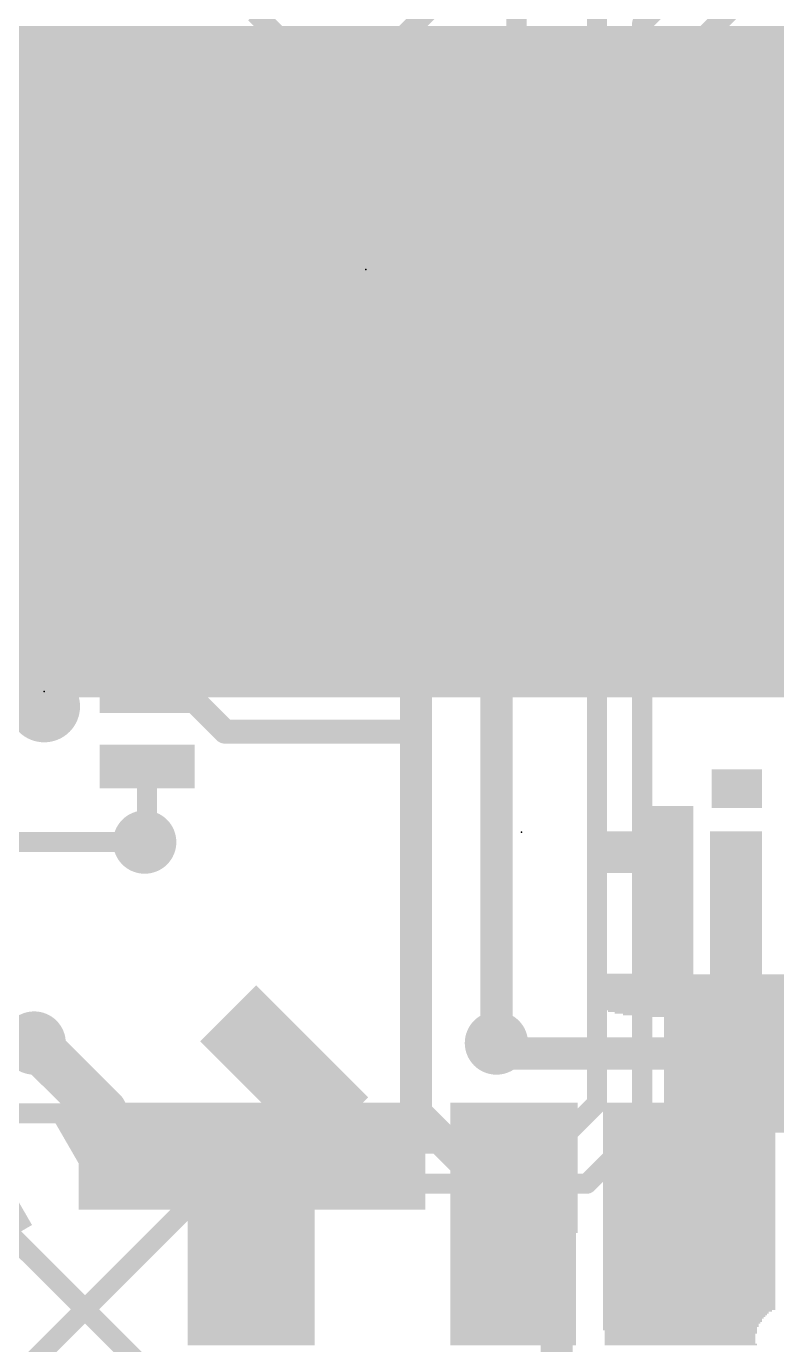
# Model space of a CAD drawing. Extents: x -25.4 to 25.4, y -25.4 to 25.5.
# Drawn here: x -14.2 to -4.71, y -12.58 to 4.09 of the extents above; entities that cross this region are included whole.
import ezdxf

# ---------------------------------------------------------------- set-up
doc = ezdxf.new("R2010")
doc.units = 0
for name, color, linetype in [('1', 12, 'CONTINUOUS'), ('16', 132, 'CONTINUOUS'), ('18', 110, 'CONTINUOUS'), ('20', 53, 'CONTINUOUS'), ('204', 40, 'CONTINUOUS'), ('23', 53, 'CONTINUOUS')]:
    doc.layers.add(name, color=color, linetype=linetype)

# ---------------------------------------------------------------- blocks, each defined once
blk = doc.blocks.new('RECT')
blk.add_solid([(-0.5, -0.5), (0.5, -0.5), (-0.5, 0.5), (0.5, 0.5)])
blk = doc.blocks.new('ROUNDV')
at = {"const_width": 0.5}
blk.add_lwpolyline([(0, -0.25, 1), (0, 0.25, 1), (0, -0.25)], format="xyb", dxfattribs=at)

msp = doc.modelspace()

# ---------------------------------------------------------------- linework, layer by layer
at = {"layer": '1'}
for points, const_width in [([(0, 20.32, 0.4142), (-20.32, 0)], 0.254), ([(-10.9855, 4.0005, 1), (-10.9855, 3.8735)], 0.127), ([(-11.0304, 3.8921, 1), (-10.9406, 3.9819)], 0.127), ([(-5.6964, 3.9819, 1), (-5.6066, 3.8921)], 0.127), ([(-5.6515, 3.8735, 1), (-5.6515, 4.0005)], 0.127), ([(-13.006, 3.0795, 1), (-13.006, 2.9525)], 0.127), ([(-10.7315, 3.0795, 1), (-10.7315, 2.9525)], 0.127), ([(-10.7315, 2.9525, 1), (-10.7315, 3.0795)], 0.127), ([(-6.806, 2.9525, 1), (-6.806, 3.0795)], 0.127), ([(-4.4704, 2.159, 1), (-4.6736, 2.159)], 0.2032), ([(-4.5002, 2.0872, 1), (-4.6438, 2.2308)], 0.2032), ([(-4.6736, 1.75, 1), (-4.4704, 1.75)], 0.2032), ([(-7.5565, 1.2446, 1), (-7.5565, 1.0414)], 0.2032), ([(-7.4847, 1.0712, 1), (-7.6283, 1.2148)], 0.2032), ([(-5.588, 1.0414, 1), (-5.588, 1.2446)], 0.2032), ([(-5.6598, 1.2148, 1), (-5.5162, 1.0712)], 0.2032), ([(-12.8651, 0.635, 1), (-13.1699, 0.635)], 0.3048), ([(-20.32, 0, 0.4142), (0, -20.32)], 0.254), ([(-9.1694, -0.5715, 1), (-9.3726, -0.5715)], 0.2032), ([(-9.3428, -0.4997, 1), (-9.1992, -0.6433)], 0.2032), ([(-12.9097, -0.8647, 1), (-13.1253, -1.0803)], 0.3048), ([(-13.1699, -0.9725, 1), (-12.8651, -0.9725)], 0.3048), ([(-13.1138, -1.0918, 1), (-12.8982, -0.8762)], 0.3048), ([(-12.5984, -2.286, 1), (-12.8016, -2.286)], 0.2032), ([(-7.6752, -2.2142, 1), (-7.8188, -2.3578)], 0.2032), ([(-13.97, -3.2766, 1), (-13.97, -3.0734)], 0.2032), ([(-12.7, -3.2664, 1), (-12.7, -3.4696)], 0.2032), ([(-12.67, -3.4696, 1), (-12.67, -3.2664)], 0.2032), ([(-6.737, -3.1944, 1), (-6.737, -3.3976)], 0.2032), ([(-6.8088, -3.3678, 1), (-6.6652, -3.2242)], 0.2032), ([(-5.1375, -3.3976, 1), (-5.1375, -3.1944)], 0.2032), ([(-12.8016, -3.368, 1), (-12.5984, -3.368)], 0.2032), ([(-14.0887, -4.2462, 1), (-14.2323, -4.3898)], 0.2032), ([(-14.1605, -4.4196, 1), (-14.1605, -4.2164)], 0.2032), ([(-12.67, -4.2418, 1), (-12.67, -4.3942)], 0.1524), ([(-12.1381, -4.2641, 1), (-12.2459, -4.3719)], 0.1524), ([(-12.192, -4.3942, 1), (-12.192, -4.2418)], 0.1524), ([(-14.0418, -4.5803, 1), (-13.8982, -4.4367)], 0.2032), ([(-9.1694, -4.826, 1), (-9.3726, -4.826)], 0.2032), ([(-11.684, -4.7498, 1), (-11.684, -4.9022)], 0.1524), ([(-11.7379, -4.8799, 1), (-11.6301, -4.7721)], 0.1524), ([(-9.3726, -4.826, 1), (-9.1694, -4.826)], 0.2032), ([(-9.271, -4.9022, 1), (-9.271, -4.7498)], 0.1524), ([(-12.6065, -5.268, 1), (-12.7335, -5.268)], 0.127), ([(-12.7449, -6.1781, 1), (-12.6551, -6.2679)], 0.127), ([(-12.7335, -6.193, 1), (-12.6065, -6.193)], 0.127), ([(-12.6251, -6.2379, 1), (-12.7149, -6.1481)], 0.127), ([(-13.9892, -8.6552, 1), (-14.2048, -8.8708)], 0.3048), ([(-8.1832, -8.6912, 1), (-8.3268, -8.8348)], 0.2032), ([(-8.122, -8.7944, 1), (-8.122, -8.9976)], 0.2032), ([(-8.1938, -8.9678, 1), (-8.0502, -8.8242)], 0.2032), ([(-5.1375, -8.9976, 1), (-5.1375, -8.7944)], 0.2032), ([(-13.0738, -9.6338, 1), (-13.3786, -9.6338)], 0.3048), ([(-13.334, -9.7415, 1), (-13.1185, -9.526)], 0.3048), ([(-9.1992, -9.5802, 1), (-9.3428, -9.7238)], 0.2032), ([(-9.3726, -9.652, 1), (-9.1694, -9.652)], 0.2032), ([(-13.3786, -9.968, 1), (-13.0738, -9.968)], 0.3048), ([(-7.3914, -11.43, 1), (-7.5946, -11.43)], 0.2032), ([(-7.5648, -11.5018, 1), (-7.4212, -11.3582)], 0.2032)]:
    msp.add_lwpolyline(points, format="xyb", dxfattribs=dict(at, const_width=const_width))
for points, const_width in [([(-5.6515, 3.937), (-5.0165, 4.572)], 0.254), ([(-10.9855, 3.937), (-11.303, 4.2545)], 0.254), ([(-10.9855, 3.937), (-5.6515, 3.937)], 0.254), ([(-13.006, 3.016), (-10.7315, 3.016)], 0.254), ([(-10.7315, 3.016), (-6.806, 3.016)], 0.254), ([(-4.572, 2.159), (-5.588, 1.143)], 0.4064), ([(-4.572, 1.75), (-4.572, 2.159)], 0.4064), ([(-7.5565, 1.143), (-9.271, -0.5715)], 0.4064), ([(-5.588, 1.143), (-7.5565, 1.143)], 0.4064), ([(-13.0175, -0.9725), (-13.0175, 0.635)], 0.6096), ([(-9.271, -0.5715), (-9.271, -4.826)], 0.4064), ([(-13.006, -0.984), (-13.0175, -0.9725)], 0.6096), ([(-12.7, -3.368), (-12.7, -2.286)], 0.4064), ([(-7.747, -2.286), (-6.737, -3.296)], 0.4064), ([(-15.082, -3.175), (-13.97, -3.175)], 0.4064), ([(-12.67, -3.368), (-12.7, -3.368)], 0.4064), ([(-6.737, -3.296), (-5.1375, -3.296)], 0.4064), ([(-15.27, -4.318), (-14.1605, -4.318)], 0.4064), ([(-14.1605, -4.318), (-13.97, -4.5085)], 0.4064), ([(-12.67, -4.318), (-12.192, -4.318)], 0.3048), ([(-12.192, -4.318), (-11.684, -4.826)], 0.3048), ([(-9.271, -4.826), (-9.271, -9.652)], 0.4064), ([(-11.684, -4.826), (-9.271, -4.826)], 0.3048), ([(-12.67, -5.268), (-12.67, -6.193)], 0.254), ([(-12.67, -6.193), (-12.7, -6.223)], 0.254), ([(-13.2262, -9.6338), (-14.097, -8.763)], 0.6096), ([(-8.255, -8.763), (-8.122, -8.896)], 0.4064), ([(-8.122, -8.896), (-5.1375, -8.896)], 0.4064), ([(-13.2262, -9.968), (-13.2262, -9.6338)], 0.6096), ([(-9.271, -9.652), (-7.493, -11.43)], 0.4064), ([(-14.7418, -10.843), (-12.8213, -12.7635)], 0.254), ([(-7.493, -11.43), (-7.493, -15.494)], 0.4064)]:
    msp.add_lwpolyline(points, dxfattribs=dict(at, const_width=const_width))
at = {"layer": '16'}
for points, const_width in [([(0, 20.32, 0.4142), (-20.32, 0)], 0.254), ([(-6.35, 4.1275, 1), (-6.477, 4.1275)], 0.127), ([(-6.4584, 4.1724, 1), (-6.3686, 4.0826)], 0.127), ([(-10.7315, 3.0795, 1), (-10.7315, 2.9525)], 0.127), ([(-10.4274, 3.0609, 1), (-10.3376, 2.9711)], 0.127), ([(-10.3825, 2.9525, 1), (-10.3825, 3.0795)], 0.127), ([(-8.0645, 2.032, 1), (-7.9375, 2.032)], 0.127), ([(-7.9561, 1.9871, 1), (-8.0459, 2.0769)], 0.127), ([(-13.0175, 0.4826, 1), (-13.0175, 0.7874)], 0.3048), ([(-20.32, 0, 0.4142), (0, -20.32)], 0.254), ([(-10.9669, -0.8441, 1), (-10.8771, -0.9339)], 0.127), ([(-10.922, -0.9525, 1), (-10.922, -0.8255)], 0.127), ([(-12.7, -2.1844, 1), (-12.7, -2.3876)], 0.2032), ([(-7.747, -2.3876, 1), (-7.747, -2.1844)], 0.2032), ([(-13.97, -3.0734, 1), (-13.97, -3.2766)], 0.2032), ([(-8.8182, -3.1032, 1), (-8.9618, -3.2468)], 0.2032), ([(-8.89, -3.2766, 1), (-8.89, -3.0734)], 0.2032), ([(-8.1534, -3.81, 1), (-8.3566, -3.81)], 0.2032), ([(-8.3268, -3.8818, 1), (-8.1832, -3.7382)], 0.2032), ([(-12.7, -6.2865, 1), (-12.7, -6.1595)], 0.127), ([(-8.3566, -8.763, 1), (-8.1534, -8.763)], 0.2032), ([(-7.0485, -9.525, 1), (-6.9215, -9.525)], 0.127), ([(-6.9401, -9.5699, 1), (-7.0299, -9.4801)], 0.127), ([(-11.5121, -9.6071, 1), (-11.6019, -9.6969)], 0.127), ([(-11.557, -9.7155, 1), (-11.557, -9.5885)], 0.127), ([(-6.477, -9.8425, 1), (-6.35, -9.8425)], 0.127), ([(-6.3686, -9.8874, 1), (-6.4584, -9.7976)], 0.127), ([(-11.176, -9.9695, 1), (-11.176, -10.0965)], 0.127), ([(-11.2209, -10.0779, 1), (-11.1311, -9.9881)], 0.127), ([(-7.5379, -9.9881, 1), (-7.4481, -10.0779)], 0.127), ([(-7.493, -10.0965, 1), (-7.493, -9.9695)], 0.127), ([(-11.8655, -10.4775, 1), (-11.8655, -10.6045)], 0.127), ([(-11.8206, -10.5859, 1), (-11.9104, -10.4961)], 0.127), ([(-7.1569, -10.4961, 1), (-7.0671, -10.5859)], 0.127), ([(-7.112, -10.6045, 1), (-7.112, -10.4775)], 0.127)]:
    msp.add_lwpolyline(points, format="xyb", dxfattribs=dict(at, const_width=const_width))
for points, const_width in [([(-7.366, 6.0325), (-10.3825, 3.016)], 0.254), ([(-6.4135, 4.1275), (-5.207, 5.334)], 0.254), ([(-8.001, 2.032), (-8.001, 4.699)], 0.254), ([(-6.985, -9.525), (-6.985, 4.2545)], 0.254), ([(-6.4135, -9.8425), (-6.4135, 4.1275)], 0.254), ([(-10.3825, 3.016), (-10.7315, 3.016)], 0.254), ([(-10.922, -0.889), (-8.001, 2.032)], 0.254), ([(-13.0175, 0.635), (-17.5895, 0.635)], 0.6096), ([(-14.732, -0.889), (-10.922, -0.889)], 0.254), ([(-12.7, -2.286), (-7.747, -2.286)], 0.4064), ([(-13.97, -3.175), (-8.89, -3.175)], 0.4064), ([(-8.89, -3.175), (-8.255, -3.81)], 0.4064), ([(-8.255, -3.81), (-8.255, -8.763)], 0.4064), ([(-12.7, -6.223), (-14.351, -6.223)], 0.254), ([(-6.985, -9.525), (-7.493, -10.033)], 0.254), ([(-11.557, -9.652), (-15.113, -9.652)], 0.254), ([(-11.176, -10.033), (-11.557, -9.652)], 0.254), ([(-6.4135, -9.8425), (-7.112, -10.541)], 0.254), ([(-7.493, -10.033), (-11.176, -10.033)], 0.254), ([(-11.8655, -10.541), (-16.51, -15.1855)], 0.254), ([(-7.112, -10.541), (-11.8655, -10.541)], 0.254)]:
    msp.add_lwpolyline(points, dxfattribs=dict(at, const_width=const_width))
at = {"layer": '20', "const_width": 0.0254}
msp.add_lwpolyline([(-3.4925, 25.146, 14.4823), (3.4925, 25.146)], format="xyb", dxfattribs=at)
at = {"layer": '23'}
for p in [(-9.906, 1.016), (-13.97, -4.318), (-7.9375, -6.096)]:
    msp.add_point(p, dxfattribs=at)

# ---------------------------------------------------------------- block references
at = {"layer": '1'}
for p, xscale, yscale, rotation in [((-13.006, 3.016), 2, 1.2, 180), ((-6.806, 3.016), 2, 1.2, 180), ((-4.572, 1.75), 1.5, 1.5, 180), ((-13.006, -0.984), 2, 1.2, 180), ((-6.806, -0.984), 2, 1.2, 180), ((-4.572, -1.242), 1.5, 1.5, 180), ((-12.67, -3.368), 0.55, 1.2, 270), ((-12.67, -4.318), 0.55, 1.2, 270), ((-12.67, -5.268), 0.55, 1.2, 270)]:
    msp.add_blockref('RECT', p, dxfattribs=dict(at, xscale=xscale, yscale=yscale, rotation=rotation))
at = {"layer": '1', "xscale": 2, "yscale": 2}
for p in [(-10.7375, -3.296), (-5.1375, -3.296), (-5.1375, -8.896)]:
    msp.add_blockref('RECT', p, dxfattribs=at)
at = {"layer": '1'}
for p, xscale, rotation in [((-10.9375, -9.096), 2, 135), ((-13.2262, -9.968), 0.85, 30), ((-14.7418, -10.843), 0.85, 30)]:
    msp.add_blockref('RECT', p, dxfattribs=dict(at, xscale=xscale, rotation=rotation))
at = {"layer": '18'}
for p, xscale, yscale in [((-10.7315, 3.016), 0.8001, 0.8001), ((-10.7315, 3.016), 0.8001, 0.8001), ((-13.0175, 0.635), 0.8001, 0.8001), ((-13.0175, 0.635), 0.8001, 0.8001), ((-12.7, -2.286), 0.8001, 0.8001), ((-12.7, -2.286), 0.8001, 0.8001), ((-7.747, -2.286), 0.8001, 0.8001), ((-7.747, -2.286), 0.8001, 0.8001), ((-13.97, -3.175), 0.8001, 0.8001), ((-13.97, -3.175), 0.8001, 0.8001), ((-13.97, -4.5085), 0.9064, 0.9064), ((-13.97, -4.5085), 0.9064, 0.9064), ((-12.7, -6.223), 0.8001, 0.8001), ((-12.7, -6.223), 0.8001, 0.8001), ((-14.097, -8.763), 0.8001, 0.8001), ((-14.097, -8.763), 0.8001, 0.8001), ((-8.255, -8.763), 0.8001, 0.8001), ((-8.255, -8.763), 0.8001, 0.8001)]:
    msp.add_blockref('ROUNDV', p, dxfattribs=dict(at, xscale=xscale, yscale=yscale))
at = {"layer": '204', "yscale": 0.0212, "rotation": 180}
for p, xscale in [((0.001, 4.084), 50.8191), ((0.001, 4.0628), 50.8191), ((0.001, 4.0417), 50.8191), ((0.001, 4.0205), 50.8191), ((0.001, 3.9993), 50.8191), ((0.001, 3.9782), 50.8191), ((0.001, 3.957), 50.8191), ((0.001, 3.9358), 50.8191), ((0.001, 3.9147), 50.8191), ((0.001, 3.8935), 50.8191), ((0.001, 3.8723), 50.8191), ((0.001, 3.8512), 50.8191), ((0.001, 3.83), 50.8191), ((0.001, 3.8088), 50.8191), ((0.001, 3.7877), 50.8191), ((0.001, 3.7665), 50.8191), ((0.001, 3.7453), 50.8191), ((0.001, 3.7242), 50.8191), ((0.001, 3.703), 50.8191), ((0.001, 3.6818), 50.8191), ((0.001, 3.6607), 50.8191), ((0.001, 3.6395), 50.8191), ((0.001, 3.6183), 50.8191), ((0.001, 3.5972), 50.8191), ((0.001, 3.576), 50.8191), ((0.001, 3.5548), 50.8191), ((0.001, 3.5337), 50.8191), ((0.001, 3.5125), 50.8191), ((0.001, 3.4913), 50.8191), ((0.001, 3.4702), 50.8191), ((0.001, 3.449), 50.8191), ((0.001, 3.4278), 50.8191), ((0.001, 3.4067), 50.8191), ((0.001, 3.3855), 50.8191), ((0.001, 3.3643), 50.8191), ((0.001, 3.3432), 50.8191), ((0.001, 3.322), 50.8191), ((0.001, 3.3009), 50.8191), ((0.001, 3.2797), 50.8191), ((0.001, 3.2585), 50.8191), ((0.001, 3.2374), 50.8191), ((0.001, 3.2162), 50.8191), ((0.001, 3.195), 50.8191), ((0.001, 3.1739), 50.8191), ((0.001, 3.1527), 50.8191), ((0.001, 3.1315), 50.8191), ((0.001, 3.1104), 50.8191), ((0.001, 3.0892), 50.8191), ((0.001, 3.068), 50.8191), ((0.001, 3.0469), 50.8191), ((0.001, 3.0257), 50.8191), ((0.001, 3.0045), 50.8191), ((0.001, 2.9834), 50.8191), ((0.001, 2.9622), 50.8191), ((0.001, 2.941), 50.8191), ((0.001, 2.9199), 50.8191), ((0.001, 2.8987), 50.8191), ((0.001, 2.8775), 50.8191), ((0.001, 2.8564), 50.8191), ((0.001, 2.8352), 50.8191), ((0.001, 2.814), 50.8191), ((0.001, 2.7929), 50.8191), ((0.001, 2.7717), 50.8191), ((0.001, 2.7505), 50.8191), ((0.001, 2.7294), 50.8191), ((0.001, 2.7082), 50.8191), ((0.001, 2.687), 50.8191), ((0.001, 2.6659), 50.8191), ((0.001, 2.6447), 50.8191), ((0.001, 2.6235), 50.8191), ((0.001, 2.6024), 50.8191), ((0.001, 2.5812), 50.8191), ((0.001, 2.56), 50.8191), ((0.001, 2.5389), 50.8191), ((0.001, 2.5177), 50.8191), ((0.001, 2.4966), 50.8191), ((0.001, 2.4754), 50.8191), ((0.001, 2.4542), 50.8191), ((0.001, 2.4331), 50.8191), ((0.001, 2.4119), 50.8191), ((0.001, 2.3907), 50.8191), ((0.001, 2.3696), 50.8191), ((0.001, 2.3484), 50.8191), ((0.001, 2.3272), 50.8191), ((0.001, 2.3061), 50.8191), ((0.001, 2.2849), 50.8191), ((0.001, 2.2637), 50.8191), ((0.001, 2.2426), 50.8191), ((0.001, 2.2214), 50.8191), ((0.001, 2.2002), 50.8191), ((0.001, 2.1791), 50.8191), ((0.001, 2.1579), 50.8191), ((0.001, 2.1367), 50.8191), ((0.001, 2.1156), 50.8191), ((0.001, 2.0944), 50.8191), ((0.001, 2.0732), 50.8191), ((0.001, 2.0521), 50.8191), ((0.001, 2.0309), 50.8191), ((0.001, 2.0097), 50.8191), ((0.001, 1.9886), 50.8191), ((0.001, 1.9674), 50.8191), ((0.001, 1.9462), 50.8191), ((0.001, 1.9251), 50.8191), ((0.001, 1.9039), 50.8191), ((0.001, 1.8827), 50.8191), ((0.001, 1.8616), 50.8191), ((0.001, 1.8404), 50.8191), ((0.001, 1.8192), 50.8191), ((0.001, 1.7981), 50.8191), ((0.001, 1.7769), 50.8191), ((0.001, 1.7557), 50.8191), ((0.001, 1.7346), 50.8191), ((0.001, 1.7134), 50.8191), ((0.001, 1.6922), 50.8191), ((0.001, 1.6711), 50.8191), ((0.001, 1.6499), 50.8191), ((0.001, 1.6288), 50.8191), ((0.001, 1.6076), 50.8191), ((0.001, 1.5864), 50.8191), ((0.001, 1.5653), 50.8191), ((0.001, 1.5441), 50.8191), ((0.001, 1.5229), 50.8191), ((0.001, 1.5018), 50.8191), ((0.001, 1.4806), 50.8191), ((0.001, 1.4594), 50.8191), ((0.001, 1.4383), 50.8191), ((0.001, 1.4171), 50.8191), ((0.001, 1.3959), 50.8191), ((0.001, 1.3748), 50.8191), ((0.001, 1.3536), 50.8191), ((0.001, 1.3324), 50.8191), ((0.001, 1.3113), 50.8191), ((0.001, 1.2901), 50.8191), ((0.001, 1.2689), 50.8191), ((0.001, 1.2478), 50.8191), ((0.001, 1.2266), 50.8191), ((0.001, 1.2054), 50.8191), ((0.001, 1.1843), 50.8191), ((0.001, 1.1631), 50.8191), ((0.001, 1.1419), 50.8191), ((0.001, 1.1208), 50.8191), ((0.001, 1.0996), 50.8191), ((0.001, 1.0784), 50.8191), ((0.001, 1.0573), 50.8191), ((0.001, 1.0361), 50.8191), ((0.001, 1.0149), 50.8191), ((0.001, 0.9938), 50.8191), ((0.001, 0.9726), 50.8191), ((0.001, 0.9514), 50.8191), ((0.001, 0.9303), 50.8191), ((0.001, 0.9091), 50.8191), ((0.001, 0.8879), 50.8191), ((0.001, 0.8668), 50.8191), ((0.001, 0.8456), 50.8191), ((0.001, 0.8245), 50.8191), ((0.001, 0.8033), 50.8191), ((0.001, 0.7821), 50.8191), ((0.001, 0.761), 50.8191), ((0.001, 0.7398), 50.8191), ((0.001, 0.7186), 50.8191), ((0.001, 0.6975), 50.8191), ((0.001, 0.6763), 50.8191), ((0.001, 0.6551), 50.8191), ((0.001, 0.634), 50.8191), ((0.001, 0.6128), 50.8191), ((0.001, 0.5916), 50.8191), ((0.001, 0.5705), 50.8191), ((0.001, 0.5493), 50.8191), ((0.001, 0.5281), 50.8191), ((0.001, 0.507), 50.8191), ((0.001, 0.4858), 50.8191), ((0.001, 0.4646), 50.8191), ((0.001, 0.4435), 50.8191), ((0.001, 0.4223), 50.8191), ((0.001, 0.4011), 50.8191), ((0.001, 0.38), 50.8191), ((0.001, 0.3588), 50.8191), ((0.001, 0.3376), 50.8191), ((0.001, 0.3165), 50.8191), ((0.001, 0.2953), 50.8191), ((0.001, 0.2741), 50.8191), ((0.001, 0.253), 50.8191), ((0.001, 0.2318), 50.8191), ((0.001, 0.2106), 50.8191), ((0.001, 0.1895), 50.8191), ((0.001, 0.1683), 50.8191), ((0.001, 0.1471), 50.8191), ((0.001, 0.126), 50.8191), ((0.001, 0.1048), 50.8191), ((0.001, 0.0836), 50.8191), ((0.001, 0.0625), 50.8191), ((0.001, 0.0413), 50.8191), ((0.001, 0.0201), 50.8191), ((0.001, -0.001), 50.8191), ((0.001, -0.0222), 50.8191), ((0.001, -0.0433), 50.8191), ((0.001, -0.0645), 50.8191), ((0.001, -0.0857), 50.8191), ((0.001, -0.1068), 50.8191), ((0.001, -0.128), 50.8191), ((0.001, -0.1492), 50.8191), ((0.001, -0.1703), 50.8191), ((0.001, -0.1915), 50.8191), ((0.001, -0.2127), 50.8191), ((0.001, -0.2338), 50.8191), ((0.001, -0.255), 50.8191), ((0.001, -0.2762), 50.8191), ((0.001, -0.2973), 50.8191), ((0.001, -0.3185), 50.8191), ((0.001, -0.3397), 50.8191), ((0.001, -0.3608), 50.8191), ((0.001, -0.382), 50.8191), ((0.001, -0.4032), 50.8191), ((0.001, -0.4243), 50.8191), ((0.001, -0.4455), 50.8191), ((0.001, -0.4667), 50.8191), ((0.001, -0.4878), 50.8191), ((0.001, -0.509), 50.8191), ((0.001, -0.5302), 50.8191), ((0.001, -0.5513), 50.8191), ((0.001, -0.5725), 50.8191), ((0.001, -0.5937), 50.8191), ((0.001, -0.6148), 50.8191), ((0.001, -0.636), 50.8191), ((0.001, -0.6572), 50.8191), ((0.001, -0.6783), 50.8191), ((0.001, -0.6995), 50.8191), ((0.001, -0.7207), 50.8191), ((0.001, -0.7418), 50.8191), ((0.001, -0.763), 50.8191), ((0.001, -0.7842), 50.8191), ((0.001, -0.8053), 50.8191), ((0.001, -0.8265), 50.8191), ((0.001, -0.8476), 50.8191), ((0.001, -0.8688), 50.8191), ((0.001, -0.89), 50.8191), ((0.001, -0.9111), 50.8191), ((0.001, -0.9323), 50.8191), ((0.001, -0.9535), 50.8191), ((0.001, -0.9746), 50.8191), ((0.001, -0.9958), 50.8191), ((0.001, -1.017), 50.8191), ((0.001, -1.0381), 50.8191), ((0.001, -1.0593), 50.8191), ((0.001, -1.0805), 50.8191), ((0.001, -1.1016), 50.8191), ((0.001, -1.1228), 50.8191), ((0.001, -1.144), 50.8191), ((0.001, -1.1651), 50.8191), ((0.001, -1.1863), 50.8191), ((0.001, -1.2075), 50.8191), ((0.001, -1.2286), 50.8191), ((0.001, -1.2498), 50.8191), ((0.001, -1.271), 50.8191), ((0.001, -1.2921), 50.8191), ((0.001, -1.3133), 50.8191), ((0.001, -1.3345), 50.8191), ((0.001, -1.3556), 50.8191), ((0.001, -1.3768), 50.8191), ((0.001, -1.398), 50.8191), ((0.001, -1.4191), 50.8191), ((0.001, -1.4403), 50.8191), ((0.001, -1.4615), 50.8191), ((0.001, -1.4826), 50.8191), ((0.001, -1.5038), 50.8191), ((0.001, -1.525), 50.8191), ((0.001, -1.5461), 50.8191), ((0.001, -1.5673), 50.8191), ((0.001, -1.5885), 50.8191), ((0.001, -1.6096), 50.8191), ((0.001, -1.6308), 50.8191), ((0.001, -1.652), 50.8191), ((0.001, -1.6731), 50.8191), ((0.001, -1.6943), 50.8191), ((0.001, -1.7154), 50.8191), ((0.001, -1.7366), 50.8191), ((0.001, -1.7578), 50.8191), ((0.001, -1.7789), 50.8191), ((0.001, -1.8001), 50.8191), ((0.001, -1.8213), 50.8191), ((0.001, -1.8424), 50.8191), ((0.001, -1.8636), 50.8191), ((0.001, -1.8848), 50.8191), ((0.001, -1.9059), 50.8191), ((0.001, -1.9271), 50.8191), ((0.001, -1.9483), 50.8191), ((0.001, -1.9694), 50.8191), ((0.001, -1.9906), 50.8191), ((0.001, -2.0118), 50.8191), ((0.001, -2.0329), 50.8191), ((0.001, -2.0541), 50.8191), ((0.001, -2.0753), 50.8191), ((0.001, -2.0964), 50.8191), ((0.001, -2.1176), 50.8191), ((0.001, -2.1388), 50.8191), ((0.001, -2.1599), 50.8191), ((0.001, -2.1811), 50.8191), ((0.001, -2.2023), 50.8191), ((0.001, -2.2234), 50.8191), ((0.001, -2.2446), 50.8191), ((0.001, -2.2658), 50.8191), ((0.001, -2.2869), 50.8191), ((0.001, -2.3081), 50.8191), ((0.001, -2.3293), 50.8191), ((0.001, -2.3504), 50.8191), ((0.001, -2.3716), 50.8191), ((0.001, -2.3928), 50.8191), ((0.001, -2.4139), 50.8191), ((0.001, -2.4351), 50.8191), ((0.001, -2.4563), 50.8191), ((0.001, -2.4774), 50.8191), ((0.001, -2.4986), 50.8191), ((0.001, -2.5197), 50.8191), ((0.001, -2.5409), 50.8191), ((0.001, -2.5621), 50.8191), ((0.001, -2.5832), 50.8191), ((0.001, -2.6044), 50.8191), ((0.001, -2.6256), 50.8191), ((0.001, -2.6467), 50.8191), ((0.001, -2.6679), 50.8191), ((0.001, -2.6891), 50.8191), ((0.001, -2.7102), 50.8191), ((0.001, -2.7314), 50.8191), ((0.001, -2.7526), 50.8191), ((0.001, -2.7737), 50.8191), ((0.001, -2.7949), 50.8191), ((0.001, -2.8161), 50.8191), ((0.001, -2.8372), 50.8191), ((0.001, -2.8584), 50.8191), ((0.001, -2.8796), 50.8191), ((0.001, -2.9007), 50.8191), ((0.001, -2.9219), 50.8191), ((0.001, -2.9431), 50.8191), ((0.001, -2.9642), 50.8191), ((0.001, -2.9854), 50.8191), ((0.001, -3.0066), 50.8191), ((0.001, -3.0277), 50.8191), ((0.001, -3.0489), 50.8191), ((0.001, -3.0701), 50.8191), ((0.001, -3.0912), 50.8191), ((0.001, -3.1124), 50.8191), ((0.001, -3.1336), 50.8191), ((0.001, -3.1547), 50.8191), ((0.001, -3.1759), 50.8191), ((0.001, -3.1971), 50.8191), ((0.001, -3.2182), 50.8191), ((0.001, -3.2394), 50.8191), ((0.001, -3.2606), 50.8191), ((0.001, -3.2817), 50.8191), ((0.001, -3.3029), 50.8191), ((0.001, -3.324), 50.8191), ((0.001, -3.3452), 50.8191), ((0.001, -3.3664), 50.8191), ((0.001, -3.3875), 50.8191), ((0.001, -3.4087), 50.8191), ((0.001, -3.4299), 50.8191), ((0.001, -3.451), 50.8191), ((0.001, -3.4722), 50.8191), ((0.001, -3.4934), 50.8191), ((0.001, -3.5145), 50.8191), ((0.001, -3.5357), 50.8191), ((0.001, -3.5569), 50.8191), ((0.001, -3.578), 50.8191), ((0.001, -3.5992), 50.8191), ((0.001, -3.6204), 50.8191), ((0.001, -3.6415), 50.8191), ((0.001, -3.6627), 50.8191), ((0.001, -3.6839), 50.8191), ((0.001, -3.705), 50.8191), ((0.001, -3.7262), 50.8191), ((0.001, -3.7474), 50.8191), ((0.001, -3.7685), 50.8191), ((0.001, -3.7897), 50.8191), ((0.001, -3.8109), 50.8191), ((0.001, -3.832), 50.8191), ((0.001, -3.8532), 50.8191), ((0.001, -3.8744), 50.8191), ((0.001, -3.8955), 50.8191), ((0.001, -3.9167), 50.8191), ((0.001, -3.9379), 50.8191), ((0.001, -3.959), 50.8191), ((0.001, -3.9802), 50.8191), ((0.001, -4.0014), 50.8191), ((0.001, -4.0225), 50.8191), ((0.001, -4.0437), 50.8191), ((0.001, -4.0649), 50.8191), ((0.001, -4.086), 50.8191), ((0.001, -4.1072), 50.8191), ((0.001, -4.1284), 50.8191), ((0.001, -4.1495), 50.8191), ((0.001, -4.1707), 50.8191), ((0.001, -4.1918), 50.8191), ((0.001, -4.213), 50.8191), ((0.001, -4.2342), 50.8191), ((0.001, -4.2553), 50.8191), ((0.001, -4.2765), 50.8191), ((0.001, -4.2977), 50.8191), ((0.001, -4.3188), 50.8191), ((0.001, -4.34), 50.8191), ((0.001, -4.3612), 50.8191), ((0.001, -4.3823), 50.8191), ((-5.2164, -5.3136), 0.635), ((-5.2164, -5.3348), 0.635), ((-5.2164, -5.356), 0.635), ((-5.2164, -5.3771), 0.635), ((-5.2164, -5.3983), 0.635), ((-5.2164, -5.4195), 0.635), ((-5.2164, -5.4406), 0.635), ((-5.2164, -5.4618), 0.635), ((-5.2164, -5.483), 0.635), ((-5.2164, -5.5041), 0.635), ((-5.2164, -5.5253), 0.635), ((-5.2164, -5.5465), 0.635), ((-5.2164, -5.5676), 0.635), ((-5.2164, -5.5888), 0.635), ((-5.2164, -5.61), 0.635), ((-5.2164, -5.6311), 0.635), ((-5.2164, -5.6523), 0.635), ((-5.2164, -5.6735), 0.635), ((-6.0947, -5.7793), 0.6561), ((-6.0947, -5.8005), 0.6561), ((-6.0947, -5.8216), 0.6561), ((-6.0947, -5.8428), 0.6561), ((-5.2164, -5.6946), 0.635), ((-5.2164, -5.7158), 0.635), ((-5.2164, -5.737), 0.635), ((-5.2164, -5.7581), 0.635), ((-5.2164, -5.7793), 0.635), ((-6.0947, -5.8639), 0.6561), ((-6.0947, -5.8851), 0.6561), ((-6.0947, -5.9063), 0.6561), ((-6.0947, -5.9274), 0.6561), ((-6.0947, -5.9486), 0.6561), ((-6.0947, -5.9698), 0.6561), ((-6.0947, -5.9909), 0.6561), ((-6.3381, -6.0968), 1.143), ((-6.3381, -6.1179), 1.143), ((-6.3381, -6.1391), 1.143), ((-6.3381, -6.1603), 1.143), ((-6.0947, -6.0121), 0.6561), ((-6.0947, -6.0333), 0.6561), ((-6.0947, -6.0544), 0.6561), ((-6.0947, -6.0756), 0.6561), ((-5.2269, -6.0968), 0.6561), ((-5.2269, -6.1179), 0.6561), ((-5.2269, -6.1391), 0.6561), ((-5.2269, -6.1603), 0.6561), ((-6.3381, -6.1814), 1.143), ((-6.3381, -6.2026), 1.143), ((-6.3381, -6.2238), 1.143), ((-6.3381, -6.2449), 1.143), ((-6.3381, -6.2661), 1.143), ((-6.3381, -6.2873), 1.143), ((-6.3381, -6.3084), 1.143), ((-6.3381, -6.3296), 1.143), ((-5.2269, -6.1814), 0.6561), ((-5.2269, -6.2026), 0.6561), ((-5.2269, -6.2238), 0.6561), ((-5.2269, -6.2449), 0.6561), ((-5.2269, -6.2661), 0.6561), ((-5.2269, -6.2873), 0.6561), ((-5.2269, -6.3084), 0.6561), ((-5.2269, -6.3296), 0.6561), ((-6.3381, -6.3508), 1.143), ((-6.3381, -6.3719), 1.143), ((-6.3381, -6.3931), 1.143), ((-6.3381, -6.4143), 1.143), ((-6.3381, -6.4354), 1.143), ((-6.3381, -6.4566), 1.143), ((-6.3381, -6.4778), 1.143), ((-6.3381, -6.4989), 1.143), ((-5.2269, -6.3508), 0.6561), ((-5.2269, -6.3719), 0.6561), ((-5.2269, -6.3931), 0.6561), ((-5.2269, -6.4143), 0.6561), ((-5.2269, -6.4354), 0.6561), ((-5.2269, -6.4566), 0.6561), ((-5.2269, -6.4778), 0.6561), ((-5.2269, -6.4989), 0.6561), ((-6.3381, -6.5201), 1.143), ((-6.3381, -6.5413), 1.143), ((-6.3381, -6.5624), 1.143), ((-6.3381, -6.5836), 1.143), ((-6.3381, -6.6048), 1.143), ((-6.0947, -6.6259), 0.6561), ((-6.0947, -6.6471), 0.6561), ((-6.0947, -6.6682), 0.6561), ((-5.2269, -6.5201), 0.6561), ((-5.2269, -6.5413), 0.6561), ((-5.2269, -6.5624), 0.6561), ((-5.2269, -6.5836), 0.6561), ((-5.2269, -6.6048), 0.6561), ((-5.2269, -6.6259), 0.6561), ((-5.2269, -6.6471), 0.6561), ((-5.2269, -6.6682), 0.6561), ((-6.0947, -6.6894), 0.6561), ((-6.0947, -6.7106), 0.6561), ((-6.0947, -6.7317), 0.6561), ((-6.0947, -6.7529), 0.6561), ((-6.0947, -6.7741), 0.6561), ((-6.0947, -6.7952), 0.6561), ((-6.0947, -6.8164), 0.6561), ((-6.0947, -6.8376), 0.6561), ((-5.2269, -6.6894), 0.6561), ((-5.2269, -6.7106), 0.6561), ((-5.2269, -6.7317), 0.6561), ((-5.2269, -6.7529), 0.6561), ((-5.2269, -6.7741), 0.6561), ((-5.2269, -6.7952), 0.6561), ((-5.2269, -6.8164), 0.6561), ((-5.2269, -6.8376), 0.6561), ((-6.0947, -6.8587), 0.6561), ((-6.0947, -6.8799), 0.6561), ((-6.0947, -6.9011), 0.6561), ((-6.0947, -6.9222), 0.6561), ((-6.0947, -6.9434), 0.6561), ((-6.0947, -6.9646), 0.6561), ((-6.0947, -6.9857), 0.6561), ((-6.0947, -7.0069), 0.6561), ((-5.2269, -6.8587), 0.6561), ((-5.2269, -6.8799), 0.6561), ((-5.2269, -6.9011), 0.6561), ((-5.2269, -6.9222), 0.6561), ((-5.2269, -6.9434), 0.6561), ((-5.2269, -6.9646), 0.6561), ((-5.2269, -6.9857), 0.6561), ((-5.2269, -7.0069), 0.6561), ((-6.1053, -7.1339), 0.6773), ((-6.1053, -7.1551), 0.6773), ((-6.1053, -7.1762), 0.6773), ((-6.0947, -7.0281), 0.6561), ((-6.0947, -7.0492), 0.6561), ((-6.0947, -7.0704), 0.6561), ((-6.0947, -7.0916), 0.6561), ((-6.0947, -7.1127), 0.6561), ((-5.2269, -7.0281), 0.6561), ((-5.2269, -7.0492), 0.6561), ((-5.2269, -7.0704), 0.6561), ((-5.2269, -7.0916), 0.6561), ((-5.2269, -7.1127), 0.6561), ((-5.2269, -7.1339), 0.6561), ((-5.2269, -7.1551), 0.6561), ((-5.2269, -7.1762), 0.6561), ((-6.1053, -7.1974), 0.6773), ((-6.1053, -7.2186), 0.6773), ((-6.1053, -7.2397), 0.6773), ((-6.1053, -7.2609), 0.6773), ((-6.1053, -7.2821), 0.6773), ((-6.1053, -7.3032), 0.6773), ((-6.1053, -7.3244), 0.6773), ((-5.2269, -7.1974), 0.6561), ((-5.2269, -7.2186), 0.6561), ((-5.2269, -7.2397), 0.6561), ((-5.2269, -7.2609), 0.6561), ((-5.2269, -7.2821), 0.6561), ((-5.2269, -7.3032), 0.6561), ((-5.2269, -7.3244), 0.6561), ((-6.1053, -7.3456), 0.6773), ((-6.1053, -7.3667), 0.6773), ((-6.1053, -7.3879), 0.6773), ((-6.1053, -7.4091), 0.6773), ((-6.1053, -7.4302), 0.6773), ((-6.1053, -7.4514), 0.6773), ((-6.1053, -7.4726), 0.6773), ((-6.1053, -7.4937), 0.6773), ((-5.2269, -7.3456), 0.6561), ((-5.2269, -7.3667), 0.6561), ((-5.2269, -7.3879), 0.6561), ((-5.2269, -7.4091), 0.6561), ((-5.2269, -7.4302), 0.6561), ((-5.2269, -7.4514), 0.6561), ((-5.2269, -7.4726), 0.6561), ((-5.2269, -7.4937), 0.6561), ((-6.1053, -7.5149), 0.6773), ((-6.1053, -7.536), 0.6773), ((-6.1053, -7.5572), 0.6773), ((-6.1053, -7.5784), 0.6773), ((-6.1053, -7.5995), 0.6773), ((-6.1053, -7.6207), 0.6773), ((-6.1053, -7.6419), 0.6773), ((-6.1053, -7.663), 0.6773), ((-5.2269, -7.5149), 0.6561), ((-5.2269, -7.536), 0.6561), ((-5.2269, -7.5572), 0.6561), ((-5.2269, -7.5784), 0.6561), ((-5.2269, -7.5995), 0.6561), ((-5.2269, -7.6207), 0.6561), ((-5.2269, -7.6419), 0.6561), ((-5.2269, -7.663), 0.6561), ((-6.1053, -7.6842), 0.6773), ((-6.1053, -7.7054), 0.6773), ((-6.1053, -7.7265), 0.6773), ((-6.1053, -7.7477), 0.6773), ((-6.1053, -7.7689), 0.6773), ((-6.1053, -7.79), 0.6773), ((-6.1053, -7.8112), 0.6773), ((-6.1053, -7.8324), 0.6773), ((-5.2269, -7.6842), 0.6561), ((-5.2269, -7.7054), 0.6561), ((-5.2269, -7.7265), 0.6561), ((-5.2269, -7.7477), 0.6561), ((-5.2269, -7.7689), 0.6561), ((-5.2269, -7.79), 0.6561), ((-5.2269, -7.8112), 0.6561), ((-5.2269, -7.8324), 0.6561), ((-6.3381, -7.8959), 1.143), ((-6.3381, -7.917), 1.143), ((-6.3381, -7.9382), 1.143), ((-6.3381, -7.9594), 1.143), ((-6.3381, -7.9805), 1.143), ((-6.3381, -8.0017), 1.143), ((-6.1265, -7.8747), 0.7196), ((-6.1159, -7.8535), 0.6985), ((-5.2269, -7.8535), 0.6561), ((-5.2269, -7.8747), 0.6561), ((-5.2269, -7.8959), 0.6561), ((-5.2269, -7.917), 0.6561), ((-5.2269, -7.9382), 0.6561), ((-5.2269, -7.9594), 0.6561), ((-5.2269, -7.9805), 0.6561), ((-5.2269, -8.0017), 0.6561), ((-6.3381, -8.0229), 1.143), ((-6.3381, -8.044), 1.143), ((-6.3381, -8.0652), 1.143), ((-6.3487, -8.0864), 1.1218), ((-6.3487, -8.1075), 1.1218), ((-6.3487, -8.1287), 1.1218), ((-6.3487, -8.1499), 1.1218), ((-6.3487, -8.171), 1.1218), ((-5.2269, -8.0229), 0.6561), ((-5.2269, -8.044), 0.6561), ((-5.2269, -8.0652), 0.6561), ((-5.2269, -8.0864), 0.6561), ((-5.2269, -8.1075), 0.6561), ((-5.2269, -8.1287), 0.6561), ((-5.2269, -8.1499), 0.6561), ((-5.2269, -8.171), 0.6561), ((-6.3699, -8.2557), 1.0795), ((-6.3911, -8.298), 1.0371), ((-6.3593, -8.1922), 1.1006), ((-6.3593, -8.2134), 1.1006), ((-6.3593, -8.2345), 1.1006), ((-6.3805, -8.2768), 1.0583), ((-6.4016, -8.3192), 1.016), ((-6.4122, -8.3403), 0.9948), ((-5.2269, -8.1922), 0.6561), ((-5.2269, -8.2134), 0.6561), ((-5.2269, -8.2345), 0.6561), ((-5.2269, -8.2557), 0.6561), ((-5.2269, -8.2768), 0.6561), ((-5.2269, -8.298), 0.6561), ((-5.2269, -8.3192), 0.6561), ((-5.2269, -8.3403), 0.6561), ((-6.3911, -8.3615), 0.9101), ((-6.3699, -8.3827), 0.7831), ((-6.3487, -8.4038), 0.6138), ((-6.317, -8.425), 0.381), ((-5.2269, -8.3615), 0.6561), ((-5.2269, -8.3827), 0.6561), ((-5.2269, -8.4038), 0.6561), ((0.2762, -8.9118), 14.3716), ((0.2762, -8.933), 14.3716), ((0.2762, -8.9542), 14.3716), ((0.2762, -8.9753), 14.3716), ((0.2762, -8.9965), 14.3716), ((0.2762, -9.0177), 14.3716), ((0.2762, -9.0388), 14.3716), ((0.2762, -9.06), 14.3716), ((-11.3439, -9.5256), 4.3813), ((-11.3439, -9.5468), 4.3813), ((-11.3439, -9.568), 4.3813), ((-11.3439, -9.5891), 4.3813), ((-11.3439, -9.6103), 4.3813), ((-11.3439, -9.6315), 4.3813), ((-11.3439, -9.6526), 4.3813), ((-11.3439, -9.6738), 4.3813), ((-8.0314, -9.5256), 1.6086), ((-8.0314, -9.5468), 1.6086), ((-8.0314, -9.568), 1.6086), ((-8.0314, -9.5891), 1.6086), ((-8.0314, -9.6103), 1.6086), ((-8.0314, -9.6315), 1.6086), ((-8.0314, -9.6526), 1.6086), ((-8.0314, -9.6738), 1.6086), ((-5.8196, -9.5256), 2.1801), ((-5.8196, -9.5468), 2.1801), ((-5.8196, -9.568), 2.1801), ((-5.8196, -9.5891), 2.1801), ((-5.8196, -9.6103), 2.1801), ((-5.8196, -9.6315), 2.1801), ((-5.8196, -9.6526), 2.1801), ((-5.8196, -9.6738), 2.1801), ((-11.3439, -9.695), 4.3813), ((-11.3439, -9.7161), 4.3813), ((-11.3439, -9.7373), 4.3813), ((-11.3439, -9.7585), 4.3813), ((-11.3439, -9.7796), 4.3813), ((-11.3439, -9.8008), 4.3813), ((-11.3439, -9.822), 4.3813), ((-8.0314, -9.695), 1.6086), ((-8.0314, -9.7161), 1.6086), ((-8.0314, -9.7373), 1.6086), ((-8.0314, -9.7585), 1.6086), ((-8.0314, -9.7796), 1.6086), ((-8.0314, -9.8008), 1.6086), ((-8.0314, -9.822), 1.6086), ((-5.8196, -9.695), 2.1801), ((-5.8196, -9.7161), 2.1801), ((-5.8196, -9.7373), 2.1801), ((-5.8196, -9.7585), 2.1801), ((-5.8196, -9.7796), 2.1801), ((-5.8196, -9.8008), 2.1801), ((-5.8196, -9.822), 2.1801), ((-11.3439, -9.8431), 4.3813), ((-11.3439, -9.8643), 4.3813), ((-11.3439, -9.8855), 4.3813), ((-11.3439, -9.9066), 4.3813), ((-11.3439, -9.9278), 4.3813), ((-11.3439, -9.9489), 4.3813), ((-11.3439, -9.9701), 4.3813), ((-11.3439, -9.9913), 4.3813), ((-8.0314, -9.8431), 1.6086), ((-8.0314, -9.8643), 1.6086), ((-8.0314, -9.8855), 1.6086), ((-8.0314, -9.9066), 1.6086), ((-8.0314, -9.9278), 1.6086), ((-8.0314, -9.9489), 1.6086), ((-8.0314, -9.9701), 1.6086), ((-8.0314, -9.9913), 1.6086), ((-5.8196, -9.8431), 2.1801), ((-5.8196, -9.8643), 2.1801), ((-5.8196, -9.8855), 2.1801), ((-5.8196, -9.9066), 2.1801), ((-5.8196, -9.9278), 2.1801), ((-5.8196, -9.9489), 2.1801), ((-5.8196, -9.9701), 2.1801), ((-5.8196, -9.9913), 2.1801), ((-11.3439, -10.0124), 4.3813), ((-11.3439, -10.0336), 4.3813), ((-11.3439, -10.0548), 4.3813), ((-11.3439, -10.0759), 4.3813), ((-11.3439, -10.0971), 4.3813), ((-11.3439, -10.1183), 4.3813), ((-11.3439, -10.1394), 4.3813), ((-11.3439, -10.1606), 4.3813), ((-8.0314, -10.0124), 1.6086), ((-8.0314, -10.0336), 1.6086), ((-8.0314, -10.0548), 1.6086), ((-8.0314, -10.0759), 1.6086), ((-8.0314, -10.0971), 1.6086), ((-8.0314, -10.1183), 1.6086), ((-8.0314, -10.1394), 1.6086), ((-8.0314, -10.1606), 1.6086), ((-5.8196, -10.0124), 2.1801), ((-5.8196, -10.0336), 2.1801), ((-5.8196, -10.0548), 2.1801), ((-5.8196, -10.0759), 2.1801), ((-5.8196, -10.0971), 2.1801), ((-5.8196, -10.1183), 2.1801), ((-5.8196, -10.1394), 2.1801), ((-5.8196, -10.1606), 2.1801), ((-11.3439, -10.1818), 4.3813), ((-11.3439, -10.2029), 4.3813), ((-11.3439, -10.2241), 4.3813), ((-11.3439, -10.2453), 4.3813), ((-11.3439, -10.2664), 4.3813), ((-11.3439, -10.2876), 4.3813), ((-11.3439, -10.3088), 4.3813), ((-11.3439, -10.3299), 4.3813), ((-8.0314, -10.1818), 1.6086), ((-8.0314, -10.2029), 1.6086), ((-8.0314, -10.2241), 1.6086), ((-8.0314, -10.2453), 1.6086), ((-8.0314, -10.2664), 1.6086), ((-8.0314, -10.2876), 1.6086), ((-8.0314, -10.3088), 1.6086), ((-8.0314, -10.3299), 1.6086), ((-5.8196, -10.1818), 2.1801), ((-5.8196, -10.2029), 2.1801), ((-5.8196, -10.2241), 2.1801), ((-5.8196, -10.2453), 2.1801), ((-5.8196, -10.2664), 2.1801), ((-5.8196, -10.2876), 2.1801), ((-5.8196, -10.3088), 2.1801), ((-5.8196, -10.3299), 2.1801), ((-11.3439, -10.3511), 4.3813), ((-11.3439, -10.3723), 4.3813), ((-11.3439, -10.3934), 4.3813), ((-11.3439, -10.4146), 4.3813), ((-11.3439, -10.4358), 4.3813), ((-11.3439, -10.4569), 4.3813), ((-11.3439, -10.4781), 4.3813), ((-11.3439, -10.4993), 4.3813), ((-8.0314, -10.3511), 1.6086), ((-8.0314, -10.3723), 1.6086), ((-8.0314, -10.3934), 1.6086), ((-8.0314, -10.4146), 1.6086), ((-8.0314, -10.4358), 1.6086), ((-8.0314, -10.4569), 1.6086), ((-8.0314, -10.4781), 1.6086), ((-8.0314, -10.4993), 1.6086), ((-5.8196, -10.3511), 2.1801), ((-5.8196, -10.3723), 2.1801), ((-5.8196, -10.3934), 2.1801), ((-5.8196, -10.4146), 2.1801), ((-5.8196, -10.4358), 2.1801), ((-5.8196, -10.4569), 2.1801), ((-5.8196, -10.4781), 2.1801), ((-5.8196, -10.4993), 2.1801), ((-11.3439, -10.5204), 4.3813), ((-11.3439, -10.5416), 4.3813), ((-11.3439, -10.5628), 4.3813), ((-11.3439, -10.5839), 4.3813), ((-11.3439, -10.6051), 4.3813), ((-11.3439, -10.6263), 4.3813), ((-11.3439, -10.6474), 4.3813), ((-11.3439, -10.6686), 4.3813), ((-8.0314, -10.5204), 1.6086), ((-8.0314, -10.5416), 1.6086), ((-8.0314, -10.5628), 1.6086), ((-8.0314, -10.5839), 1.6086), ((-8.0314, -10.6051), 1.6086), ((-8.0314, -10.6263), 1.6086), ((-8.0314, -10.6474), 1.6086), ((-8.0314, -10.6686), 1.6086), ((-5.8196, -10.5204), 2.1801), ((-5.8196, -10.5416), 2.1801), ((-5.8196, -10.5628), 2.1801), ((-5.8196, -10.5839), 2.1801), ((-5.8196, -10.6051), 2.1801), ((-5.8196, -10.6263), 2.1801), ((-5.8196, -10.6474), 2.1801), ((-5.8196, -10.6686), 2.1801), ((-11.3439, -10.6898), 4.3813), ((-11.3439, -10.7109), 4.3813), ((-11.3439, -10.7321), 4.3813), ((-11.3439, -10.7533), 4.3813), ((-11.3439, -10.7744), 4.3813), ((-11.3439, -10.7956), 4.3813), ((-11.3439, -10.8168), 4.3813), ((-11.3439, -10.8379), 4.3813), ((-8.0314, -10.6898), 1.6086), ((-8.0314, -10.7109), 1.6086), ((-8.0314, -10.7321), 1.6086), ((-8.0314, -10.7533), 1.6086), ((-8.0314, -10.7744), 1.6086), ((-8.0314, -10.7956), 1.6086), ((-8.0314, -10.8168), 1.6086), ((-8.0314, -10.8379), 1.6086), ((-5.8196, -10.6898), 2.1801), ((-5.8196, -10.7109), 2.1801), ((-5.8196, -10.7321), 2.1801), ((-5.8196, -10.7533), 2.1801), ((-5.8196, -10.7744), 2.1801), ((-5.8196, -10.7956), 2.1801), ((-5.8196, -10.8168), 2.1801), ((-5.8196, -10.8379), 2.1801), ((-11.3439, -10.8591), 4.3813), ((-11.3544, -10.8802), 1.6086), ((-11.3544, -10.9014), 1.6086), ((-11.3544, -10.9226), 1.6086), ((-11.3544, -10.9437), 1.6086), ((-11.3544, -10.9649), 1.6086), ((-11.3544, -10.9861), 1.6086), ((-11.3544, -11.0072), 1.6086), ((-8.0314, -10.8591), 1.6086), ((-8.0314, -10.8802), 1.6086), ((-8.0314, -10.9014), 1.6086), ((-8.0314, -10.9226), 1.6086), ((-8.0314, -10.9437), 1.6086), ((-8.0314, -10.9649), 1.6086), ((-8.0314, -10.9861), 1.6086), ((-8.0314, -11.0072), 1.6086), ((-5.8196, -10.8591), 2.1801), ((-5.8196, -10.8802), 2.1801), ((-5.8196, -10.9014), 2.1801), ((-5.8196, -10.9226), 2.1801), ((-5.8196, -10.9437), 2.1801), ((-5.8196, -10.9649), 2.1801), ((-5.8196, -10.9861), 2.1801), ((-5.8196, -11.0072), 2.1801), ((-11.3544, -11.0284), 1.6086), ((-11.3544, -11.0496), 1.6086), ((-11.3544, -11.0707), 1.6086), ((-11.3544, -11.0919), 1.6086), ((-11.3544, -11.1131), 1.6086), ((-11.3544, -11.1342), 1.6086), ((-11.3544, -11.1554), 1.6086), ((-8.0314, -11.0284), 1.6086), ((-8.0314, -11.0496), 1.6086), ((-8.0314, -11.0707), 1.6086), ((-8.0314, -11.0919), 1.6086), ((-8.0314, -11.1131), 1.6086), ((-8.0314, -11.1342), 1.6086), ((-8.0314, -11.1554), 1.6086), ((-5.8196, -11.0284), 2.1801), ((-5.8196, -11.0496), 2.1801), ((-5.8196, -11.0707), 2.1801), ((-5.8196, -11.0919), 2.1801), ((-5.8196, -11.1131), 2.1801), ((-5.8196, -11.1342), 2.1801), ((-5.8196, -11.1554), 2.1801), ((-11.3544, -11.1766), 1.6086), ((-11.3544, -11.1977), 1.6086), ((-11.3544, -11.2189), 1.6086), ((-11.3544, -11.2401), 1.6086), ((-11.3544, -11.2612), 1.6086), ((-11.3544, -11.2824), 1.6086), ((-11.3544, -11.3036), 1.6086), ((-11.3544, -11.3247), 1.6086), ((-8.042, -11.1766), 1.5874), ((-8.042, -11.1977), 1.5874), ((-8.042, -11.2189), 1.5874), ((-8.042, -11.2401), 1.5874), ((-8.042, -11.2612), 1.5874), ((-8.042, -11.2824), 1.5874), ((-8.042, -11.3036), 1.5874), ((-8.042, -11.3247), 1.5874), ((-5.8196, -11.1766), 2.1801), ((-5.8196, -11.1977), 2.1801), ((-5.8196, -11.2189), 2.1801), ((-5.8196, -11.2401), 2.1801), ((-5.8196, -11.2612), 2.1801), ((-5.8196, -11.2824), 2.1801), ((-5.8196, -11.3036), 2.1801), ((-5.8196, -11.3247), 2.1801), ((-11.3544, -11.3459), 1.6086), ((-11.3544, -11.3671), 1.6086), ((-11.3544, -11.3882), 1.6086), ((-11.3544, -11.4094), 1.6086), ((-11.3544, -11.4306), 1.6086), ((-11.3544, -11.4517), 1.6086), ((-11.3544, -11.4729), 1.6086), ((-11.3544, -11.4941), 1.6086), ((-8.042, -11.3459), 1.5874), ((-8.042, -11.3671), 1.5874), ((-8.042, -11.3882), 1.5874), ((-8.042, -11.4094), 1.5874), ((-8.042, -11.4306), 1.5874), ((-8.042, -11.4517), 1.5874), ((-8.042, -11.4729), 1.5874), ((-8.042, -11.4941), 1.5874), ((-5.8196, -11.3459), 2.1801), ((-5.8196, -11.3671), 2.1801), ((-5.8196, -11.3882), 2.1801), ((-5.8196, -11.4094), 2.1801), ((-5.8196, -11.4306), 2.1801), ((-5.8196, -11.4517), 2.1801), ((-5.8196, -11.4729), 2.1801), ((-5.8196, -11.4941), 2.1801), ((-11.3544, -11.5152), 1.6086), ((-11.3544, -11.5364), 1.6086), ((-11.3544, -11.5576), 1.6086), ((-11.3544, -11.5787), 1.6086), ((-11.3544, -11.5999), 1.6086), ((-11.3544, -11.6211), 1.6086), ((-11.3544, -11.6422), 1.6086), ((-11.3544, -11.6634), 1.6086), ((-8.042, -11.5152), 1.5874), ((-8.042, -11.5364), 1.5874), ((-8.042, -11.5576), 1.5874), ((-8.042, -11.5787), 1.5874), ((-8.042, -11.5999), 1.5874), ((-8.042, -11.6211), 1.5874), ((-8.042, -11.6422), 1.5874), ((-8.042, -11.6634), 1.5874), ((-5.8196, -11.5152), 2.1801), ((-5.8196, -11.5364), 2.1801), ((-5.8196, -11.5576), 2.1801), ((-5.8196, -11.5787), 2.1801), ((-5.8196, -11.5999), 2.1801), ((-5.8196, -11.6211), 2.1801), ((-5.8196, -11.6422), 2.1801), ((-5.8196, -11.6634), 2.1801), ((-11.3544, -11.6845), 1.6086), ((-11.3544, -11.7057), 1.6086), ((-11.3544, -11.7269), 1.6086), ((-11.3544, -11.748), 1.6086), ((-11.3544, -11.7692), 1.6086), ((-11.3544, -11.7904), 1.6086), ((-11.3544, -11.8115), 1.6086), ((-11.3544, -11.8327), 1.6086), ((-8.042, -11.6845), 1.5874), ((-8.042, -11.7057), 1.5874), ((-8.042, -11.7269), 1.5874), ((-8.042, -11.748), 1.5874), ((-8.042, -11.7692), 1.5874), ((-8.042, -11.7904), 1.5874), ((-8.042, -11.8115), 1.5874), ((-8.042, -11.8327), 1.5874), ((-5.8196, -11.6845), 2.1801), ((-5.8196, -11.7057), 2.1801), ((-5.8196, -11.7269), 2.1801), ((-5.8196, -11.748), 2.1801), ((-5.8196, -11.7692), 2.1801), ((-5.8196, -11.7904), 2.1801), ((-5.8196, -11.8115), 2.1801), ((-5.8196, -11.8327), 2.1801), ((-11.3544, -11.8539), 1.6086), ((-11.3544, -11.875), 1.6086), ((-11.3544, -11.8962), 1.6086), ((-11.3544, -11.9174), 1.6086), ((-11.3544, -11.9385), 1.6086), ((-11.3544, -11.9597), 1.6086), ((-11.3544, -11.9809), 1.6086), ((-11.3544, -12.002), 1.6086), ((-8.042, -11.8539), 1.5874), ((-8.042, -11.875), 1.5874), ((-8.042, -11.8962), 1.5874), ((-8.042, -11.9174), 1.5874), ((-8.042, -11.9385), 1.5874), ((-8.042, -11.9597), 1.5874), ((-8.042, -11.9809), 1.5874), ((-8.042, -12.002), 1.5874), ((-5.8196, -11.8539), 2.1801), ((-5.8196, -11.875), 2.1801), ((-5.8196, -11.8962), 2.1801), ((-5.8196, -11.9174), 2.1801), ((-5.8196, -11.9385), 2.1801), ((-5.8196, -11.9597), 2.1801), ((-5.8196, -11.9809), 2.1801), ((-5.8196, -12.002), 2.1801), ((-11.3544, -12.0232), 1.6086), ((-11.3544, -12.0444), 1.6086), ((-11.3544, -12.0655), 1.6086), ((-11.3544, -12.0867), 1.6086), ((-11.3544, -12.1079), 1.6086), ((-11.3544, -12.129), 1.6086), ((-11.3544, -12.1502), 1.6086), ((-11.3544, -12.1714), 1.6086), ((-8.042, -12.0232), 1.5874), ((-8.042, -12.0444), 1.5874), ((-8.042, -12.0655), 1.5874), ((-8.042, -12.0867), 1.5874), ((-8.042, -12.1079), 1.5874), ((-8.042, -12.129), 1.5874), ((-8.042, -12.1502), 1.5874), ((-8.042, -12.1714), 1.5874), ((-5.8196, -12.0232), 2.1801), ((-5.8196, -12.0444), 2.1801), ((-5.8196, -12.0655), 2.1801), ((-5.8196, -12.0867), 2.1801), ((-5.8196, -12.1079), 2.1801), ((-5.8196, -12.129), 2.1801), ((-5.8407, -12.1502), 2.1378), ((-5.8619, -12.1714), 2.0954), ((-11.3544, -12.1925), 1.6086), ((-11.3544, -12.2137), 1.6086), ((-11.3544, -12.2349), 1.6086), ((-11.3544, -12.256), 1.6086), ((-11.3544, -12.2772), 1.6086), ((-11.3544, -12.2984), 1.6086), ((-11.3544, -12.3195), 1.6086), ((-11.3544, -12.3407), 1.6086), ((-8.042, -12.1925), 1.5874), ((-8.042, -12.2137), 1.5874), ((-8.042, -12.2349), 1.5874), ((-8.042, -12.256), 1.5874), ((-8.042, -12.2772), 1.5874), ((-8.042, -12.2984), 1.5874), ((-8.042, -12.3195), 1.5874), ((-8.042, -12.3407), 1.5874), ((-5.8831, -12.2137), 2.0531), ((-5.8937, -12.2349), 2.0319), ((-5.8725, -12.1925), 2.0743), ((-5.9042, -12.256), 2.0108), ((-5.9042, -12.2772), 2.0108), ((-5.9148, -12.2984), 1.9896), ((-5.9254, -12.3195), 1.9684), ((-5.9254, -12.3407), 1.9684), ((-11.3544, -12.3619), 1.6086), ((-11.3544, -12.383), 1.6086), ((-11.3544, -12.4042), 1.6086), ((-11.3544, -12.4253), 1.6086), ((-11.3544, -12.4465), 1.6086), ((-11.3544, -12.4677), 1.6086), ((-11.3544, -12.4888), 1.6086), ((-8.042, -12.3619), 1.5874), ((-8.042, -12.383), 1.5874), ((-8.042, -12.4042), 1.5874), ((-8.042, -12.4253), 1.5874), ((-8.042, -12.4465), 1.5874), ((-8.042, -12.4677), 1.5874), ((-8.042, -12.4888), 1.5874), ((-5.936, -12.3619), 1.9473), ((-5.936, -12.383), 1.9473), ((-5.9254, -12.4042), 1.9261), ((-5.9254, -12.4253), 1.9261), ((-5.936, -12.4465), 1.9049), ((-5.936, -12.4677), 1.9049), ((-5.936, -12.4888), 1.9049), ((-11.3544, -12.51), 1.6086), ((-11.3544, -12.5312), 1.6086), ((-11.3544, -12.5523), 1.6086), ((-11.3544, -12.5735), 1.6086), ((-8.042, -12.51), 1.5874), ((-8.042, -12.5312), 1.5874), ((-8.042, -12.5523), 1.5874), ((-8.042, -12.5735), 1.5874), ((-5.936, -12.51), 1.9049), ((-5.936, -12.5312), 1.9049), ((-5.936, -12.5523), 1.9049), ((-5.9254, -12.5735), 1.9261)]:
    msp.add_blockref('RECT', p, dxfattribs=dict(at, xscale=xscale))

doc.saveas('drawing.dxf')
